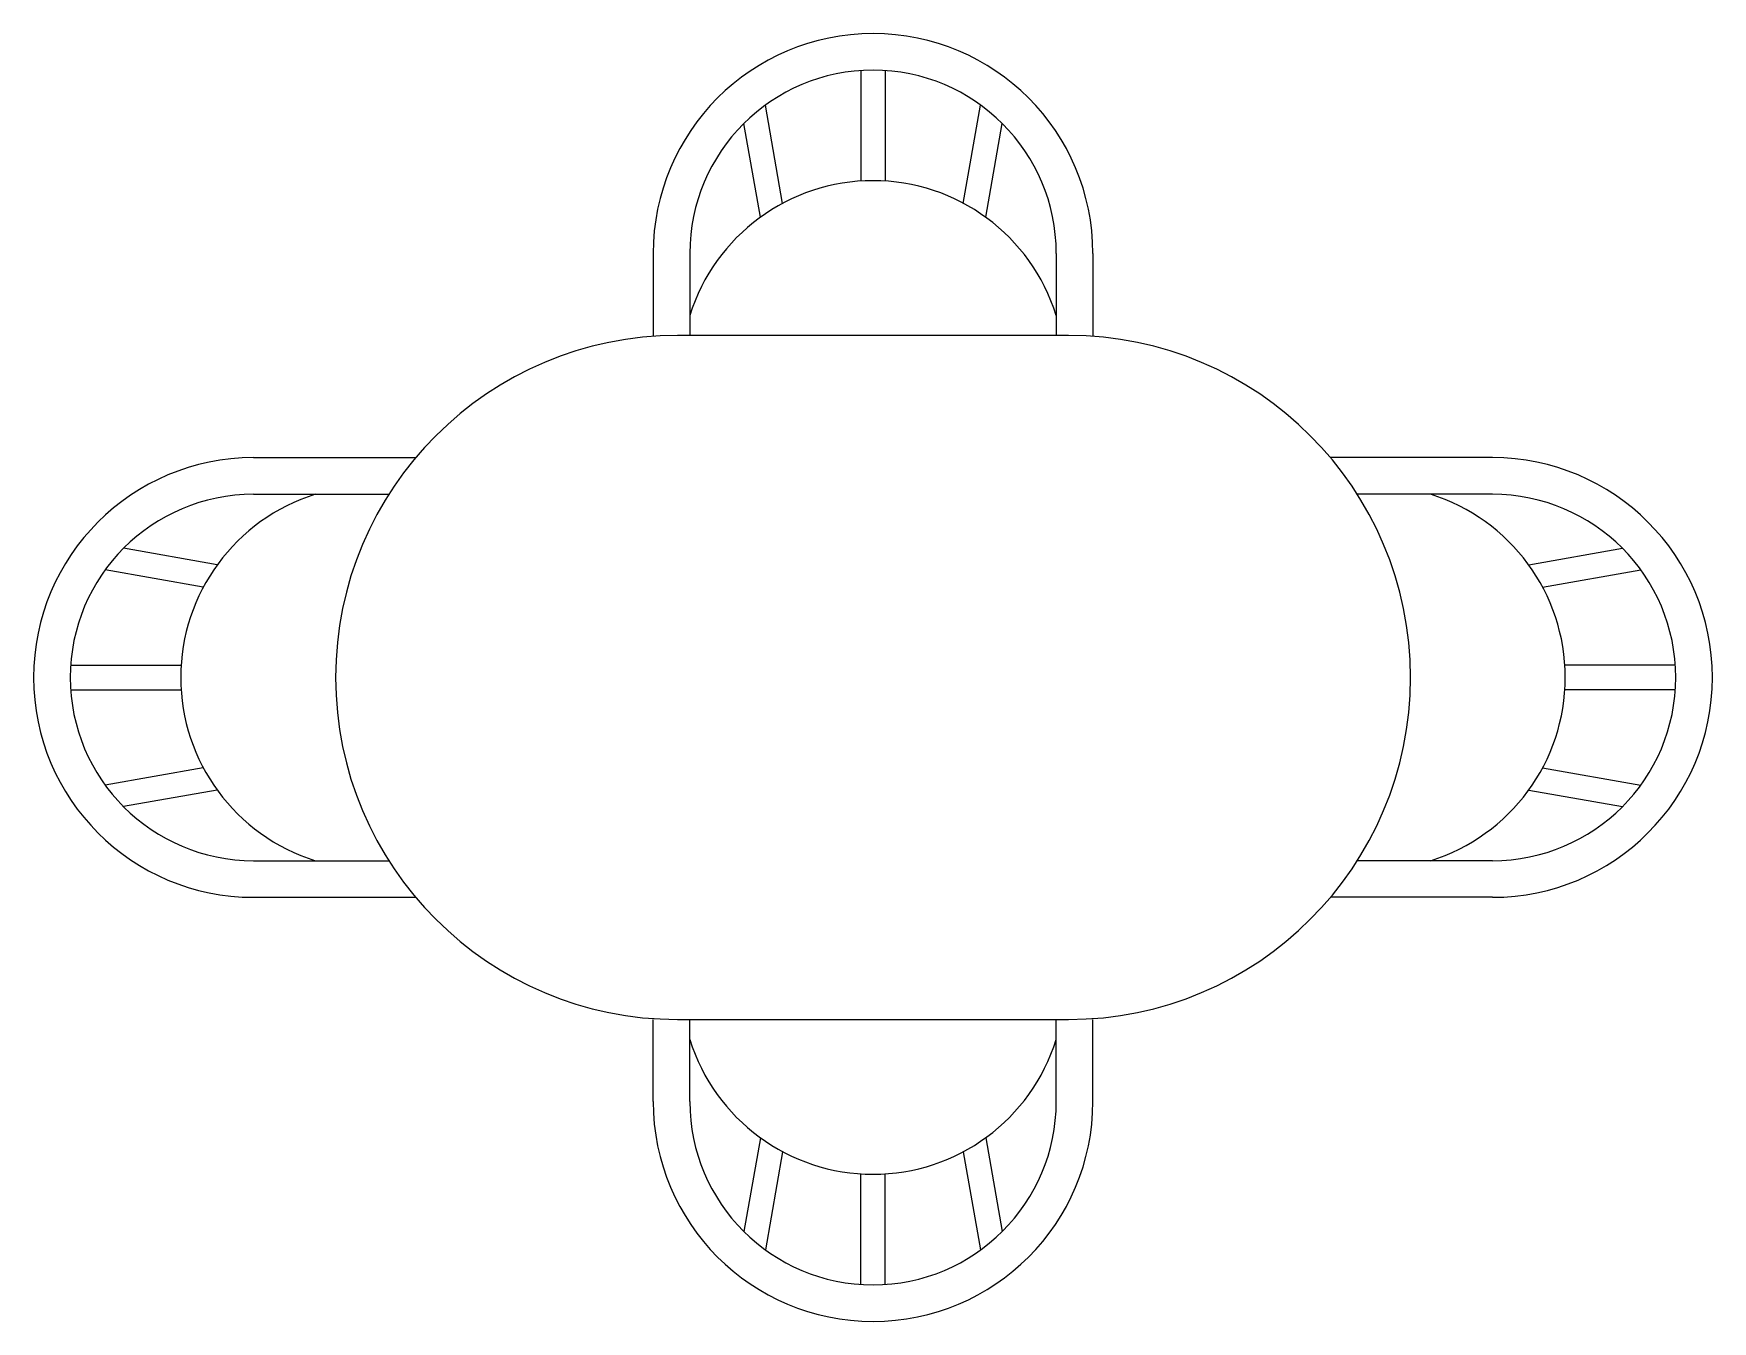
# Model space of a CAD drawing. Header units: millimetres. Extents: x -927.47 to -925.75, y 2579.49 to 2580.8.
import ezdxf

# ---------------------------------------------------------------- set-up
doc = ezdxf.new("R2010")
doc.units = ezdxf.units.MM
doc.header["$LTSCALE"] = 10
doc.layers.add('Móveis_mesas', color=2, linetype='Continuous')

msp = doc.modelspace()

# ---------------------------------------------------------------- linework, layer by layer
at = {"layer": 'Móveis_mesas', "color": 1}
for p, q in [((-926.6186, 2580.7663), (-926.6186, 2580.6532)), ((-926.6186, 2580.7663), (-926.6186, 2580.6532)), ((-926.5936, 2580.7663), (-926.5936, 2580.6532)), ((-926.5936, 2580.7663), (-926.5936, 2580.6532)), ((-926.6986, 2580.6304), (-926.7163, 2580.7309)), ((-926.6986, 2580.6304), (-926.7163, 2580.7309)), ((-926.5137, 2580.6304), (-926.496, 2580.7309)), ((-926.5137, 2580.6304), (-926.496, 2580.7309)), ((-926.7214, 2580.6161), (-926.7384, 2580.7121)), ((-926.7214, 2580.6161), (-926.7384, 2580.7121)), ((-926.4908, 2580.6161), (-926.4739, 2580.7121)), ((-926.4908, 2580.6161), (-926.4739, 2580.7121)), ((-926.7936, 2580.5792), (-926.7936, 2580.4951)), ((-926.7936, 2580.5792), (-926.7936, 2580.4951)), ((-926.4186, 2580.5792), (-926.4186, 2580.4951)), ((-927.2402, 2580.3326), (-927.1017, 2580.3326)), ((-925.9721, 2580.3326), (-926.1106, 2580.3326)), ((-927.2772, 2580.2604), (-927.3732, 2580.2773)), ((-927.2772, 2580.2604), (-927.3732, 2580.2773)), ((-925.9351, 2580.2604), (-925.8391, 2580.2773)), ((-925.9351, 2580.2604), (-925.8391, 2580.2773)), ((-927.2915, 2580.2375), (-927.392, 2580.2552)), ((-927.2915, 2580.2375), (-927.392, 2580.2552)), ((-925.9208, 2580.2375), (-925.8203, 2580.2552)), ((-925.9208, 2580.2375), (-925.8203, 2580.2552)), ((-927.4273, 2580.1576), (-927.3142, 2580.1576)), ((-927.4273, 2580.1576), (-927.3142, 2580.1576)), ((-925.785, 2580.1576), (-925.8981, 2580.1576)), ((-925.785, 2580.1576), (-925.8981, 2580.1576)), ((-927.4273, 2580.1326), (-927.3142, 2580.1326)), ((-927.4273, 2580.1326), (-927.3142, 2580.1326)), ((-925.785, 2580.1326), (-925.8981, 2580.1326)), ((-925.785, 2580.1326), (-925.8981, 2580.1326)), ((-927.2915, 2580.0526), (-927.392, 2580.0349)), ((-927.2915, 2580.0526), (-927.392, 2580.0349)), ((-925.9208, 2580.0526), (-925.8203, 2580.0349)), ((-925.9208, 2580.0526), (-925.8203, 2580.0349)), ((-927.2772, 2580.0298), (-927.3732, 2580.0129)), ((-927.2772, 2580.0298), (-927.3732, 2580.0129)), ((-925.9351, 2580.0298), (-925.8391, 2580.0129)), ((-925.9351, 2580.0298), (-925.8391, 2580.0129)), ((-927.2402, 2579.9576), (-927.1017, 2579.9576)), ((-927.2402, 2579.9576), (-927.1017, 2579.9576)), ((-925.9721, 2579.9576), (-926.1106, 2579.9576)), ((-925.9721, 2579.9576), (-926.1106, 2579.9576)), ((-926.7936, 2579.711), (-926.7936, 2579.7951)), ((-926.7936, 2579.711), (-926.7936, 2579.7951)), ((-926.4186, 2579.711), (-926.4186, 2579.7951)), ((-926.7214, 2579.674), (-926.7384, 2579.5781)), ((-926.7214, 2579.674), (-926.7384, 2579.5781)), ((-926.6986, 2579.6597), (-926.7163, 2579.5593)), ((-926.6986, 2579.6597), (-926.7163, 2579.5593)), ((-926.5137, 2579.6597), (-926.496, 2579.5593)), ((-926.5137, 2579.6597), (-926.496, 2579.5593)), ((-926.4908, 2579.674), (-926.4739, 2579.5781)), ((-926.4908, 2579.674), (-926.4739, 2579.5781)), ((-926.6186, 2579.5239), (-926.6186, 2579.637)), ((-926.6186, 2579.5239), (-926.6186, 2579.637)), ((-926.5936, 2579.5239), (-926.5936, 2579.637)), ((-926.5936, 2579.5239), (-926.5936, 2579.637))]:
    msp.add_line(p, q, dxfattribs=at)
at = {"layer": 'Móveis_mesas'}
for p, q in [((-926.8311, 2580.5792), (-926.8311, 2580.4951)), ((-926.3811, 2580.5792), (-926.3811, 2580.4951)), ((-927.2402, 2580.3701), (-927.0742, 2580.3701)), ((-925.9721, 2580.3701), (-926.138, 2580.3701)), ((-927.2402, 2579.9201), (-927.0742, 2579.9201)), ((-925.9721, 2579.9201), (-926.138, 2579.9201)), ((-926.8311, 2579.711), (-926.8311, 2579.7951)), ((-926.3811, 2579.711), (-926.3811, 2579.7951))]:
    msp.add_line(p, q, dxfattribs=at)
msp.add_lwpolyline([(-926.4061, 2579.7951, 1), (-926.4061, 2580.4951), (-926.8061, 2580.4951, 1), (-926.8061, 2579.7951)], format="xyb", close=True, dxfattribs=at)
for centre, start, end in [((-926.6061, 2580.5792), 0, 180), ((-926.6061, 2580.5792), 0, 180), ((-927.2402, 2580.1451), 90, 270), ((-927.2402, 2580.1451), 90, 270), ((-925.9721, 2580.1451), 270, 90), ((-925.9721, 2580.1451), 270, 90), ((-926.6061, 2579.711), 180, 0), ((-926.6061, 2579.711), 180, 0)]:
    msp.add_arc(centre, 0.225, start, end, dxfattribs=at)
at = {"layer": 'Móveis_mesas', "color": 1}
for centre, radius, start, end in [((-926.6061, 2580.5792), 0.1875, 0, 180), ((-926.6061, 2580.5792), 0.1875, 0, 180), ((-926.6061, 2580.4572), 0.1964, 17.3128, 162.6872), ((-926.6061, 2580.4572), 0.1964, 17.3128, 162.6872), ((-927.2402, 2580.1451), 0.1875, 90, 270), ((-927.2402, 2580.1451), 0.1875, 90, 270), ((-927.1182, 2580.1451), 0.1964, 107.3128, 252.6872), ((-927.1182, 2580.1451), 0.1964, 107.3128, 252.6872), ((-926.0941, 2580.1451), 0.1964, 287.3128, 72.6872), ((-926.0941, 2580.1451), 0.1964, 287.3128, 72.6872), ((-925.9721, 2580.1451), 0.1875, 270, 90), ((-925.9721, 2580.1451), 0.1875, 270, 90), ((-926.6061, 2579.833), 0.1964, 197.3128, 342.6872), ((-926.6061, 2579.833), 0.1964, 197.3128, 342.6872), ((-926.6061, 2579.711), 0.1875, 180, 0), ((-926.6061, 2579.711), 0.1875, 180, 0)]:
    msp.add_arc(centre, radius, start, end, dxfattribs=at)

doc.saveas('drawing.dxf')
